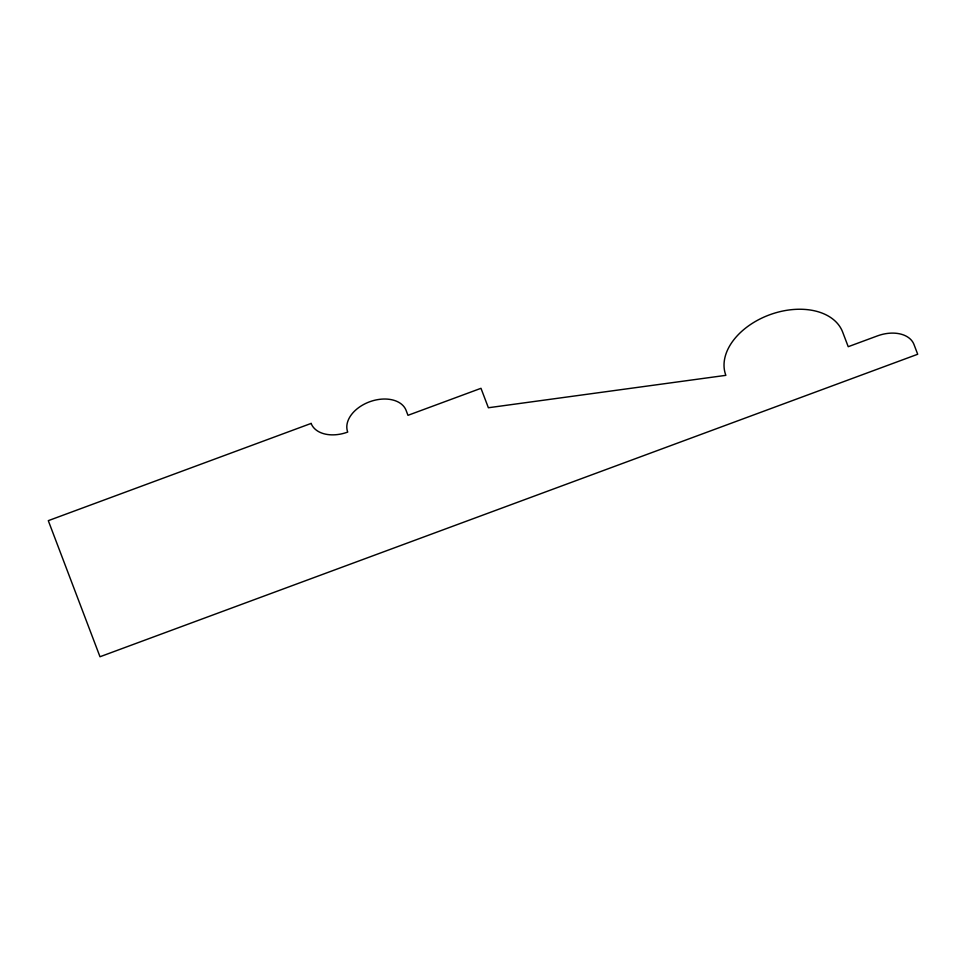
<?xml version="1.0" encoding="UTF-8"?>
<svg xmlns="http://www.w3.org/2000/svg" width="966" height="966" viewBox="0 0 966 966"><rect width="100%" height="100%" fill="white"/><g stroke="black" fill="none" stroke-linecap="round" stroke-linejoin="round"><path stroke-width="1.45" d="M311.137 423.422L48.3 520.662L99.993 656.747L917.7 354.256L914.005 344.536A31.141 20.793 -19.9 0 0 877.418 335.902L848.22 346.697L842.678 332.123A62.283 41.586 -19.9 0 0 769.504 314.844A62.283 41.586 -19.9 0 0 725.864 375.339L488.373 407.749L480.983 388.308L407.978 415.32L406.131 410.465A31.141 20.793 -19.9 0 0 369.543 401.82A31.141 20.793 -19.9 0 0 347.724 432.068A31.141 20.793 -19.9 0 1 311.137 423.422"/></g></svg>
